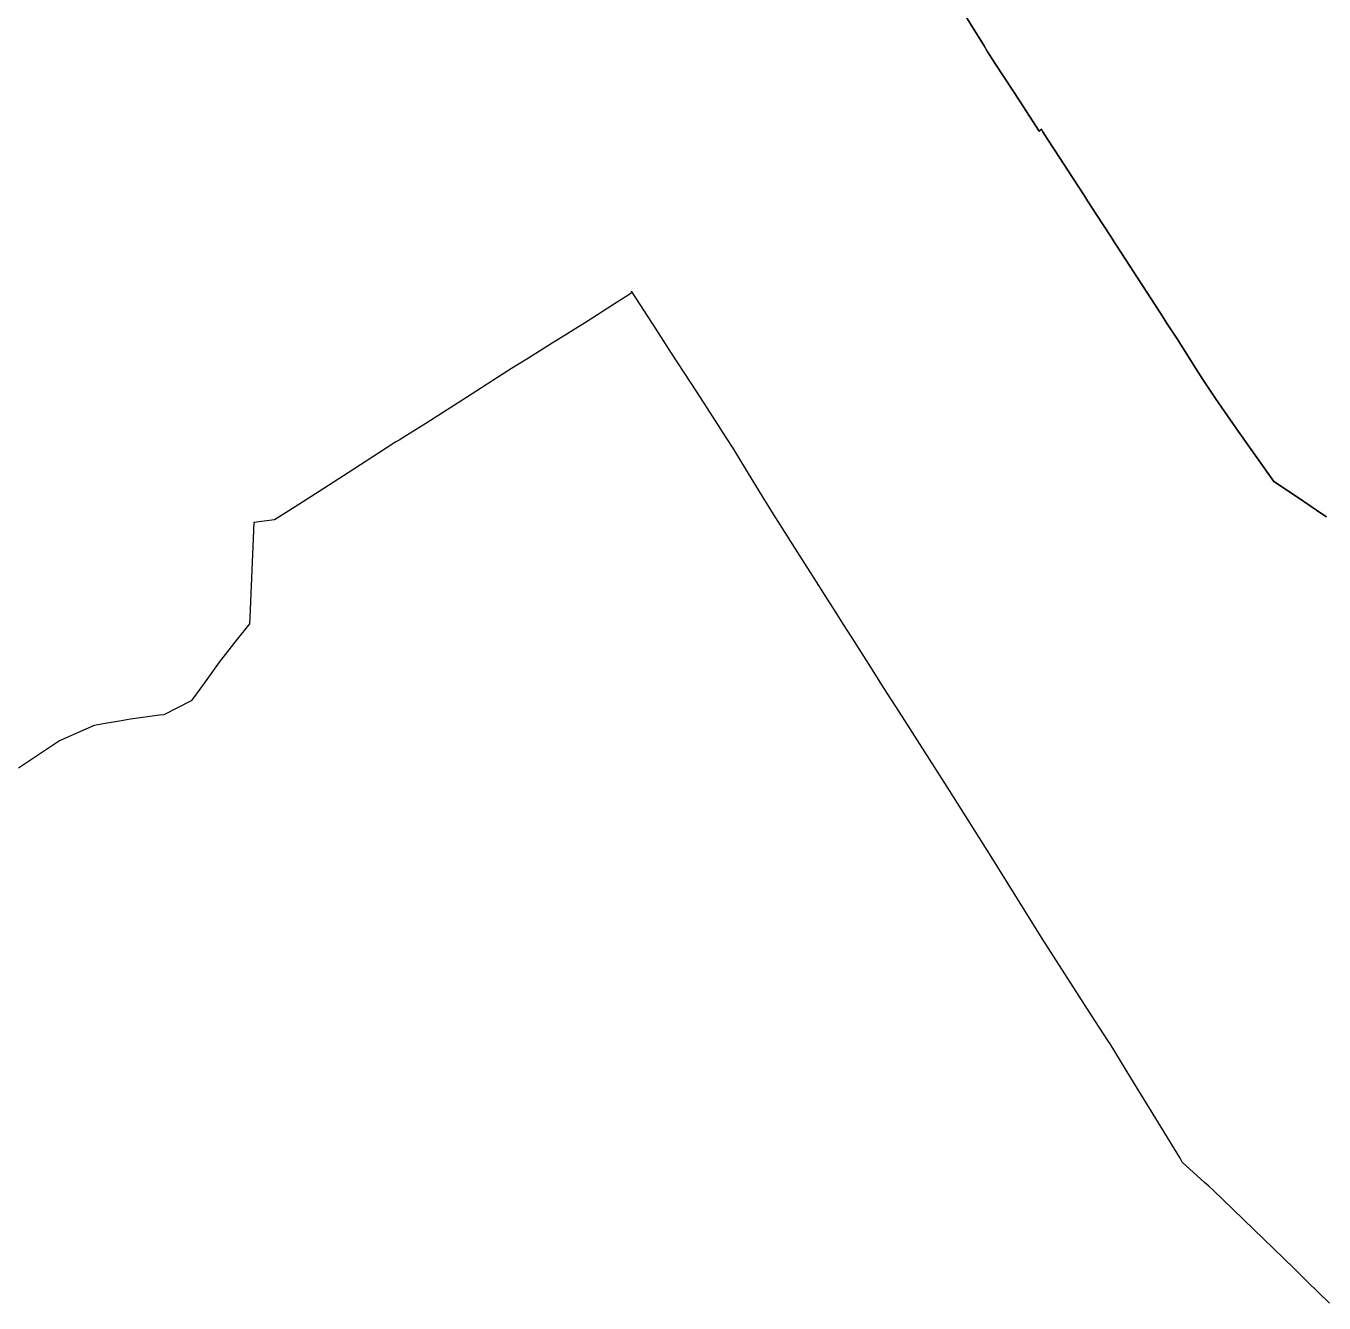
# Model space of a CAD drawing. Header units: inches. Extents: x 130170 to 284068, y 377793 to 804530.
# Drawn here: x 220069 to 222812, y 715436 to 718134 of the extents above; entities that cross this region are included whole.
import ezdxf

# ---------------------------------------------------------------- set-up
doc = ezdxf.new("R2010")
doc.units = ezdxf.units.IN
doc.header["$MEASUREMENT"] = 0
doc.layers.add('muni_il', color=7, linetype='Continuous')

msp = doc.modelspace()

# ---------------------------------------------------------------- linework, layer by layer
at = {"layer": 'muni_il'}
for points in [[(221938.8, 718341), (222093.6, 718092.3), (222099.9, 718080.8), (222116.5, 718055.3), (222136.5, 718024.7), (222169, 717974.9), (222210, 717911.7), (222214.5, 717915.7), (222217.6, 717910.6), (222227.8, 717894.6), (222254.5, 717853.8), (222280.3, 717813.9), (222305.6, 717774.9), (222312.1, 717764.8), (222331.6, 717734.4), (222359.8, 717691.2), (222372, 717672.6), (222383.8, 717654.3), (222426.9, 717587.8), (222464.6, 717529.4), (222480.6, 717505), (222501.5, 717472.8), (222501.6, 717472.7), (222540.6, 717410.4), (222555.9, 717386.8), (222564.2, 717374.2), (222576.7, 717355.1), (222582.5, 717346.8), (222625.7, 717284.7), (222666, 717227.1), (222705.4, 717171.5), (222755.4, 717138.3), (222809.5, 717102.1), (222816.8, 717097.2)], [(222816.8, 717097.2), (222809.5, 717102.1), (222755.4, 717138.3), (222705.4, 717171.5), (222666, 717227.1), (222625.7, 717284.7), (222582.5, 717346.8), (222576.7, 717355.1), (222564.2, 717374.2), (222555.9, 717386.8), (222540.6, 717410.4), (222501.6, 717472.7), (222501.5, 717472.8), (222480.6, 717505), (222464.6, 717529.4), (222426.9, 717587.8), (222383.8, 717654.3), (222372, 717672.6), (222359.8, 717691.2), (222331.6, 717734.4), (222312.1, 717764.8), (222305.6, 717774.9), (222280.3, 717813.9), (222254.5, 717853.8), (222227.8, 717894.6), (222217.6, 717910.6), (222214.5, 717915.7), (222210, 717911.7), (222169, 717974.9), (222136.5, 718024.7), (222116.5, 718055.3), (222099.9, 718080.8), (222093.6, 718092.3), (221938.8, 718341)], [(222823.5, 715436.1), (222775.9, 715481.4), (222748.1, 715509.4), (222663, 715592.1), (222577.7, 715674.8), (222568.2, 715683.2), (222559.1, 715690.9), (222511.9, 715734), (222508, 715742.1), (222467.8, 715807.7), (222432, 715866.1), (222403.8, 715911.7), (222360.2, 715983.7), (222356.3, 715988.3), (222318.2, 716047.1), (222216.5, 716205.9), (222108.3, 716379.1), (222020.2, 716519), (221920.9, 716674.8), (221882.7, 716734.6), (221849.3, 716787.2), (221814.7, 716841.6), (221796.5, 716869.3), (221784, 716890.1), (221752.8, 716938.8), (221725.7, 716981), (221698.3, 717023.7), (221671.5, 717065.8), (221645.1, 717108), (221618.8, 717150.6), (221593.5, 717192.2), (221563.5, 717242.4), (221548.5, 717264.6), (221514.7, 717317.5), (221486.6, 717361), (221433.3, 717442.6), (221400.4, 717493.5), (221348.7, 717573.4), (221347.3, 717568.8), (221318.6, 717550.6), (221256.9, 717511.3), (221187.7, 717467.8), (221186.9, 717467.3), (221127.5, 717430.2), (221094.7, 717410.2), (221065.2, 717391.2), (220999.7, 717349.2), (220914, 717294.4), (220873.2, 717269), (220857.7, 717258.9), (220850.8, 717255.3), (220814.2, 717231.2), (220749.7, 717189.8), (220688.4, 717150.2), (220638, 717117.9), (220594.2, 717090.4), (220550.8, 717085.2), (220541.9, 716884), (220541.5, 716870.8), (220515.7, 716838.4), (220477.5, 716789.8), (220448.1, 716748.3), (220425.2, 716717.4), (220418.4, 716708.2), (220360.7, 716679), (220351.5, 716678.1), (220290.1, 716669.7), (220266.9, 716665.6), (220236.4, 716660.2), (220213, 716656.1), (220178.4, 716640.9), (220140, 716624.1), (220053.3, 716565.8)]]:
    msp.add_lwpolyline(points, dxfattribs=at)

doc.saveas('drawing.dxf')
